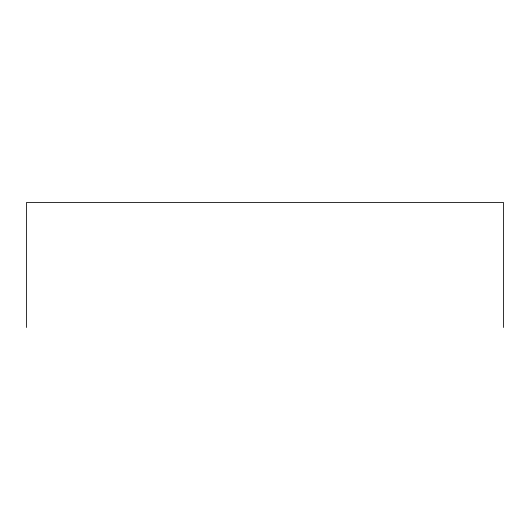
<?xml version="1.0" encoding="UTF-8"?>
<svg xmlns="http://www.w3.org/2000/svg" width="530" height="530" viewBox="0 0 530 530"><rect width="100%" height="100%" fill="white"/><g stroke="black" fill="none" stroke-linecap="round" stroke-linejoin="round"><path stroke-width="0.79" d="M503.5 327.494L503.5 202.506L26.5 202.506L26.5 327.494"/></g></svg>
